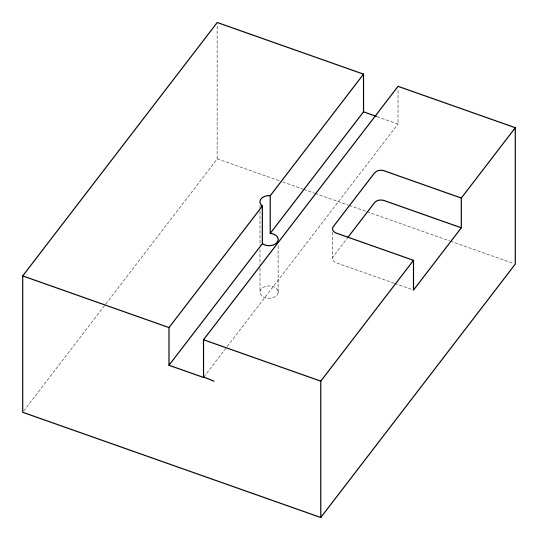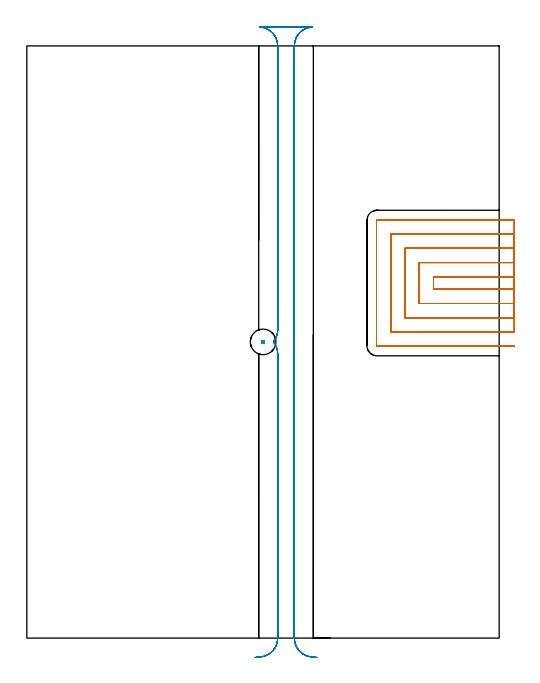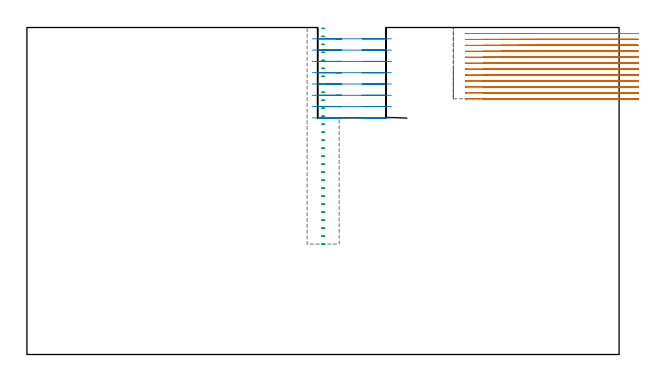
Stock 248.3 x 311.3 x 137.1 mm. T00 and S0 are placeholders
(PLAN: 3 operations, 2 tool changes, 38.3 min)
(1 MILL_SLOT | SLOT_PARTIAL_RECTANGULAR | NXT0201_013 | Follow Part, ap 2.5, ae 75% | 25.95 min | 158632 mm3)
(2 MILL_RECTANGULAR_SLOT | SLOT_RECTANGULAR | UGT0201_094 | Follow Part, ap 5, ae 75% | 11.59 min | 339410 mm3)
(3 MILL_BLIND_HOLE_FROM_SOLID_MATERIAL | STEP1POCKET | NXT0201_011 | Spiral | 0.76 min | 8254 mm3)
(TOOL NXT0201_013 | ENDMILL 10mm | D10 FL30 Z4)
(TOOL UGT0201_094 | End mill 20 mm | D20 FL38 Z4)
(TOOL NXT0201_011 | ENDMILL 12mm [2P460-1200-NA 1630] | D12 FL38 Z6)
(OP 1 MILL_SLOT)
G17 G21 G94 G90
T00 M6
G54
G17 G0 G90 X256.3 Y189.9 S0 M3
G43 Z147.1 H0
Z134.608
G94 G1 X253.3 F250.
X213.8 F500.
Y183.4
X253.3
X256.3 F250.
Y197.4
X253.3
X206.3 F500.
Y175.9
X253.3
X256.3 F250.
Y204.9
X253.3
X198.8 F500.
Y168.4
X253.3
X256.3 F250.
Y212.4
X253.3
X191.3 F500.
Y160.9
X253.3
X256.3 F250.
Y219.9
X253.3
X184.1 F500.
G3 X183.8 Y219.6 R0.3
G1 Y153.7
G3 X184.1 Y153.4 R0.3
G1 X253.3
X256.3 F250.
G0 Y189.9 Z132.117
G1 X253.3
X213.8 F500.
Y183.4
X253.3
X256.3 F250.
Y197.4
X253.3
X206.3 F500.
Y175.9
X253.3
X256.3 F250.
Y204.9
X253.3
X198.8 F500.
Y168.4
X253.3
X256.3 F250.
Y212.4
X253.3
X191.3 F500.
Y160.9
X253.3
X256.3 F250.
Y219.9
X253.3
X184.1 F500.
G3 X183.8 Y219.6 R0.3
G1 Y153.7
G3 X184.1 Y153.4 R0.3
G1 X253.3
X256.3 F250.
G0 Y189.9 Z129.625
G1 X253.3
X213.8 F500.
Y183.4
X253.3
X256.3 F250.
Y197.4
X253.3
X206.3 F500.
Y175.9
X253.3
X256.3 F250.
Y204.9
X253.3
X198.8 F500.
Y168.4
X253.3
X256.3 F250.
Y212.4
X253.3
X191.3 F500.
Y160.9
X253.3
X256.3 F250.
Y219.9
X253.3
X184.1 F500.
G3 X183.8 Y219.6 R0.3
G1 Y153.7
G3 X184.1 Y153.4 R0.3
G1 X253.3
X256.3 F250.
G0 Y189.9 Z127.133
G1 X253.3
X213.8 F500.
Y183.4
X253.3
X256.3 F250.
Y197.4
X253.3
X206.3 F500.
Y175.9
X253.3
X256.3 F250.
Y204.9
X253.3
X198.8 F500.
Y168.4
X253.3
X256.3 F250.
Y212.4
X253.3
X191.3 F500.
Y160.9
X253.3
X256.3 F250.
Y219.9
X253.3
X184.1 F500.
G3 X183.8 Y219.6 R0.3
G1 Y153.7
G3 X184.1 Y153.4 R0.3
G1 X253.3
X256.3 F250.
G0 Y189.9 Z124.642
G1 X253.3
X213.8 F500.
Y183.4
X253.3
X256.3 F250.
Y197.4
X253.3
X206.3 F500.
Y175.9
X253.3
X256.3 F250.
Y204.9
X253.3
X198.8 F500.
Y168.4
X253.3
X256.3 F250.
Y212.4
X253.3
X191.3 F500.
Y160.9
X253.3
X256.3 F250.
Y219.9
X253.3
X184.1 F500.
G3 X183.8 Y219.6 R0.3
G1 Y153.7
G3 X184.1 Y153.4 R0.3
G1 X253.3
X256.3 F250.
G0 Y189.9 Z122.15
G1 X253.3
X213.8 F500.
Y183.4
X253.3
X256.3 F250.
Y197.4
X253.3
X206.3 F500.
Y175.9
X253.3
X256.3 F250.
Y204.9
X253.3
X198.8 F500.
Y168.4
X253.3
X256.3 F250.
Y212.4
X253.3
X191.3 F500.
Y160.9
X253.3
X256.3 F250.
Y219.9
X253.3
X184.1 F500.
G3 X183.8 Y219.6 R0.3
G1 Y153.7
G3 X184.1 Y153.4 R0.3
G1 X253.3
X256.3 F250.
G0 Y189.9 Z119.658
G1 X253.3
X213.8 F500.
Y183.4
X253.3
X256.3 F250.
Y197.4
X253.3
X206.3 F500.
Y175.9
X253.3
X256.3 F250.
Y204.9
X253.3
X198.8 F500.
Y168.4
X253.3
X256.3 F250.
Y212.4
X253.3
X191.3 F500.
Y160.9
X253.3
X256.3 F250.
Y219.9
X253.3
X184.1 F500.
G3 X183.8 Y219.6 R0.3
G1 Y153.7
G3 X184.1 Y153.4 R0.3
G1 X253.3
X256.3 F250.
G0 Y189.9 Z117.167
G1 X253.3
X213.8 F500.
Y183.4
X253.3
X256.3 F250.
Y197.4
X253.3
X206.3 F500.
Y175.9
X253.3
X256.3 F250.
Y204.9
X253.3
X198.8 F500.
Y168.4
X253.3
X256.3 F250.
Y212.4
X253.3
X191.3 F500.
Y160.9
X253.3
X256.3 F250.
Y219.9
X253.3
X184.1 F500.
G3 X183.8 Y219.6 R0.3
G1 Y153.7
G3 X184.1 Y153.4 R0.3
G1 X253.3
X256.3 F250.
G0 Y189.9 Z114.675
G1 X253.3
X213.8 F500.
Y183.4
X253.3
X256.3 F250.
Y197.4
X253.3
X206.3 F500.
Y175.9
X253.3
X256.3 F250.
Y204.9
X253.3
X198.8 F500.
Y168.4
X253.3
X256.3 F250.
Y212.4
X253.3
X191.3 F500.
Y160.9
X253.3
X256.3 F250.
Y219.9
X253.3
X184.1 F500.
G3 X183.8 Y219.6 R0.3
G1 Y153.7
G3 X184.1 Y153.4 R0.3
G1 X253.3
X256.3 F250.
G0 Y189.9 Z112.183
G1 X253.3
X213.8 F500.
Y183.4
X253.3
X256.3 F250.
Y197.4
X253.3
X206.3 F500.
Y175.9
X253.3
X256.3 F250.
Y204.9
X253.3
X198.8 F500.
Y168.4
X253.3
X256.3 F250.
Y212.4
X253.3
X191.3 F500.
Y160.9
X253.3
X256.3 F250.
Y219.9
X253.3
X184.1 F500.
G3 X183.8 Y219.6 R0.3
G1 Y153.7
G3 X184.1 Y153.4 R0.3
G1 X253.3
X256.3 F250.
G0 Y189.9 Z109.692
G1 X253.3
X213.8 F500.
Y183.4
X253.3
X256.3 F250.
Y197.4
X253.3
X206.3 F500.
Y175.9
X253.3
X256.3 F250.
Y204.9
X253.3
X198.8 F500.
Y168.4
X253.3
X256.3 F250.
Y212.4
X253.3
X191.3 F500.
Y160.9
X253.3
X256.3 F250.
Y219.9
X253.3
X184.1 F500.
G3 X183.8 Y219.6 R0.3
G1 Y153.7
G3 X184.1 Y153.4 R0.3
G1 X253.3
X256.3 F250.
G0 Y189.9 Z107.2
G1 X253.3
X213.8 F500.
Y183.4
X253.3
X256.3 F250.
Y197.4
X253.3
X206.3 F500.
Y175.9
X253.3
X256.3 F250.
Y204.9
X253.3
X198.8 F500.
Y168.4
X253.3
X256.3 F250.
Y212.4
X253.3
X191.3 F500.
Y160.9
X253.3
X256.3 F250.
Y219.9
X253.3
X184.1 F500.
G3 X183.8 Y219.6 R0.3
G1 Y153.7
G3 X184.1 Y153.4 R0.3
G1 X253.3
X256.3 F250.
G0 Z147.1
M5
M2
(OP 2 MILL_RECTANGULAR_SLOT)
G17 G21 G94 G90
T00 M6
G54
G17 G0 G90 X152.817 Y-10.202 S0 M3
G43 Z147.1 H0
Z132.362
G94 G1 X149.826 Y-9.97 F250.
G2 X140.6 Y0. R10. F500.
G1 Y311.3
G2 X149.826 Y321.27 R10.
G1 Y321.3
X122.674
Y321.27
G2 X131.9 Y311.3 R10.
G1 Y161.993
G2 X129.672 Y155.7 R10.
X131.9 Y149.407 R10.
G1 Y0.
G2 X122.674 Y-9.97 R10.
G1 X119.683 Y-10.202 F250.
G0 X152.817 Z127.625
G1 X149.826 Y-9.97
G2 X140.6 Y0. R10. F500.
G1 Y311.3
G2 X149.826 Y321.27 R10.
G1 Y321.3
X122.674
Y321.27
G2 X131.9 Y311.3 R10.
G1 Y161.993
G2 X129.672 Y155.7 R10.
X131.9 Y149.407 R10.
G1 Y0.
G2 X122.674 Y-9.97 R10.
G1 X119.683 Y-10.202 F250.
G0 X152.817 Z122.887
G1 X149.826 Y-9.97
G2 X140.6 Y0. R10. F500.
G1 Y311.3
G2 X149.826 Y321.27 R10.
G1 Y321.3
X122.674
Y321.27
G2 X131.9 Y311.3 R10.
G1 Y161.993
G2 X129.672 Y155.7 R10.
X131.9 Y149.407 R10.
G1 Y0.
G2 X122.674 Y-9.97 R10.
G1 X119.683 Y-10.202 F250.
G0 X152.817 Z118.15
G1 X149.826 Y-9.97
G2 X140.6 Y0. R10. F500.
G1 Y311.3
G2 X149.826 Y321.27 R10.
G1 Y321.3
X122.674
Y321.27
G2 X131.9 Y311.3 R10.
G1 Y161.993
G2 X129.672 Y155.7 R10.
X131.9 Y149.407 R10.
G1 Y0.
G2 X122.674 Y-9.97 R10.
G1 X119.683 Y-10.202 F250.
G0 X152.817 Z113.412
G1 X149.826 Y-9.97
G2 X140.6 Y0. R10. F500.
G1 Y311.3
G2 X149.826 Y321.27 R10.
G1 Y321.3
X122.674
Y321.27
G2 X131.9 Y311.3 R10.
G1 Y161.993
G2 X129.672 Y155.7 R10.
X131.9 Y149.407 R10.
G1 Y0.
G2 X122.674 Y-9.97 R10.
G1 X119.683 Y-10.202 F250.
G0 X152.817 Z108.675
G1 X149.826 Y-9.97
G2 X140.6 Y0. R10. F500.
G1 Y311.3
G2 X149.826 Y321.27 R10.
G1 Y321.3
X122.674
Y321.27
G2 X131.9 Y311.3 R10.
G1 Y161.993
G2 X129.672 Y155.7 R10.
X131.9 Y149.407 R10.
G1 Y0.
G2 X122.674 Y-9.97 R10.
G1 X119.683 Y-10.202 F250.
G0 X152.817 Z103.937
G1 X149.826 Y-9.97
G2 X140.6 Y0. R10. F500.
G1 Y311.3
G2 X149.826 Y321.27 R10.
G1 Y321.3
X122.674
Y321.27
G2 X131.9 Y311.3 R10.
G1 Y161.993
G2 X129.672 Y155.7 R10.
X131.9 Y149.407 R10.
G1 Y0.
G2 X122.674 Y-9.97 R10.
G1 X119.683 Y-10.202 F250.
G0 X152.817 Z99.2
G1 X149.826 Y-9.97
G2 X140.6 Y0. R10. F500.
G1 Y311.3
G2 X149.826 Y321.27 R10.
G1 Y321.3
X122.674
Y321.27
G2 X131.9 Y311.3 R10.
G1 Y161.993
G2 X129.672 Y155.7 R10.
X131.9 Y149.407 R10.
G1 Y0.
G2 X122.674 Y-9.97 R10.
G1 X119.683 Y-10.202 F250.
G0 Z147.1
M5
M2
(OP 3 MILL_BLIND_HOLE_FROM_SOLID_MATERIAL)
G17 G21 G94 G90
T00 M6
G54
G17 G0 G90 X124.2 Y155.7 S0 M3
G43 Z147.1 H1
Z136.75
G94 G3 X124.55 Y156.05 R0.35 F250.
X124.2 Y156.4 R0.35
X123.5 Y155.7 R0.7
X124.2 Y156.4 R-0.7
X123.85 Y156.05 R0.35
X124.2 Y155.7 R0.35
G0 Z133.4
G3 X124.55 Y156.05 R0.35
X124.2 Y156.4 R0.35
X123.5 Y155.7 R0.7
X124.2 Y156.4 R-0.7
X123.85 Y156.05 R0.35
X124.2 Y155.7 R0.35
G0 Z130.05
G3 X124.55 Y156.05 R0.35
X124.2 Y156.4 R0.35
X123.5 Y155.7 R0.7
X124.2 Y156.4 R-0.7
X123.85 Y156.05 R0.35
X124.2 Y155.7 R0.35
G0 Z126.7
G3 X124.55 Y156.05 R0.35
X124.2 Y156.4 R0.35
X123.5 Y155.7 R0.7
X124.2 Y156.4 R-0.7
X123.85 Y156.05 R0.35
X124.2 Y155.7 R0.35
G0 Z123.35
G3 X124.55 Y156.05 R0.35
X124.2 Y156.4 R0.35
X123.5 Y155.7 R0.7
X124.2 Y156.4 R-0.7
X123.85 Y156.05 R0.35
X124.2 Y155.7 R0.35
G0 Z120.
G3 X124.55 Y156.05 R0.35
X124.2 Y156.4 R0.35
X123.5 Y155.7 R0.7
X124.2 Y156.4 R-0.7
X123.85 Y156.05 R0.35
X124.2 Y155.7 R0.35
G0 Z116.65
G3 X124.55 Y156.05 R0.35
X124.2 Y156.4 R0.35
X123.5 Y155.7 R0.7
X124.2 Y156.4 R-0.7
X123.85 Y156.05 R0.35
X124.2 Y155.7 R0.35
G0 Z113.3
G3 X124.55 Y156.05 R0.35
X124.2 Y156.4 R0.35
X123.5 Y155.7 R0.7
X124.2 Y156.4 R-0.7
X123.85 Y156.05 R0.35
X124.2 Y155.7 R0.35
G0 Z109.95
G3 X124.55 Y156.05 R0.35
X124.2 Y156.4 R0.35
X123.5 Y155.7 R0.7
X124.2 Y156.4 R-0.7
X123.85 Y156.05 R0.35
X124.2 Y155.7 R0.35
G0 Z106.6
G3 X124.55 Y156.05 R0.35
X124.2 Y156.4 R0.35
X123.5 Y155.7 R0.7
X124.2 Y156.4 R-0.7
X123.85 Y156.05 R0.35
X124.2 Y155.7 R0.35
G0 Z103.25
G3 X124.55 Y156.05 R0.35
X124.2 Y156.4 R0.35
X123.5 Y155.7 R0.7
X124.2 Y156.4 R-0.7
X123.85 Y156.05 R0.35
X124.2 Y155.7 R0.35
G0 Z99.9
G3 X124.55 Y156.05 R0.35
X124.2 Y156.4 R0.35
X123.5 Y155.7 R0.7
X124.2 Y156.4 R-0.7
X123.85 Y156.05 R0.35
X124.2 Y155.7 R0.35
G0 Z96.55
G3 X124.55 Y156.05 R0.35
X124.2 Y156.4 R0.35
X123.5 Y155.7 R0.7
X124.2 Y156.4 R-0.7
X123.85 Y156.05 R0.35
X124.2 Y155.7 R0.35
G0 Z93.2
G3 X124.55 Y156.05 R0.35
X124.2 Y156.4 R0.35
X123.5 Y155.7 R0.7
X124.2 Y156.4 R-0.7
X123.85 Y156.05 R0.35
X124.2 Y155.7 R0.35
G0 Z89.85
G3 X124.55 Y156.05 R0.35
X124.2 Y156.4 R0.35
X123.5 Y155.7 R0.7
X124.2 Y156.4 R-0.7
X123.85 Y156.05 R0.35
X124.2 Y155.7 R0.35
G0 Z86.5
G3 X124.55 Y156.05 R0.35
X124.2 Y156.4 R0.35
X123.5 Y155.7 R0.7
X124.2 Y156.4 R-0.7
X123.85 Y156.05 R0.35
X124.2 Y155.7 R0.35
G0 Z83.15
G3 X124.55 Y156.05 R0.35
X124.2 Y156.4 R0.35
X123.5 Y155.7 R0.7
X124.2 Y156.4 R-0.7
X123.85 Y156.05 R0.35
X124.2 Y155.7 R0.35
G0 Z79.8
G3 X124.55 Y156.05 R0.35
X124.2 Y156.4 R0.35
X123.5 Y155.7 R0.7
X124.2 Y156.4 R-0.7
X123.85 Y156.05 R0.35
X124.2 Y155.7 R0.35
G0 Z76.45
G3 X124.55 Y156.05 R0.35
X124.2 Y156.4 R0.35
X123.5 Y155.7 R0.7
X124.2 Y156.4 R-0.7
X123.85 Y156.05 R0.35
X124.2 Y155.7 R0.35
G0 Z73.1
G3 X124.55 Y156.05 R0.35
X124.2 Y156.4 R0.35
X123.5 Y155.7 R0.7
X124.2 Y156.4 R-0.7
X123.85 Y156.05 R0.35
X124.2 Y155.7 R0.35
G0 Z69.75
G3 X124.55 Y156.05 R0.35
X124.2 Y156.4 R0.35
X123.5 Y155.7 R0.7
X124.2 Y156.4 R-0.7
X123.85 Y156.05 R0.35
X124.2 Y155.7 R0.35
G0 Z66.4
G3 X124.55 Y156.05 R0.35
X124.2 Y156.4 R0.35
X123.5 Y155.7 R0.7
X124.2 Y156.4 R-0.7
X123.85 Y156.05 R0.35
X124.2 Y155.7 R0.35
G0 Z63.05
G3 X124.55 Y156.05 R0.35
X124.2 Y156.4 R0.35
X123.5 Y155.7 R0.7
X124.2 Y156.4 R-0.7
X123.85 Y156.05 R0.35
X124.2 Y155.7 R0.35
G0 Z59.7
G3 X124.55 Y156.05 R0.35
X124.2 Y156.4 R0.35
X123.5 Y155.7 R0.7
X124.2 Y156.4 R-0.7
X123.85 Y156.05 R0.35
X124.2 Y155.7 R0.35
G0 Z56.35
G3 X124.55 Y156.05 R0.35
X124.2 Y156.4 R0.35
X123.5 Y155.7 R0.7
X124.2 Y156.4 R-0.7
X123.85 Y156.05 R0.35
X124.2 Y155.7 R0.35
G0 Z53.
G3 X124.55 Y156.05 R0.35
X124.2 Y156.4 R0.35
X123.5 Y155.7 R0.7
X124.2 Y156.4 R-0.7
X123.85 Y156.05 R0.35
X124.2 Y155.7 R0.35
G0 Z49.65
G3 X124.55 Y156.05 R0.35
X124.2 Y156.4 R0.35
X123.5 Y155.7 R0.7
X124.2 Y156.4 R-0.7
X123.85 Y156.05 R0.35
X124.2 Y155.7 R0.35
G0 Z46.3
G3 X124.55 Y156.05 R0.35
X124.2 Y156.4 R0.35
X123.5 Y155.7 R0.7
X124.2 Y156.4 R-0.7
X123.85 Y156.05 R0.35
X124.2 Y155.7 R0.35
G0 Z147.1
M5
M2
